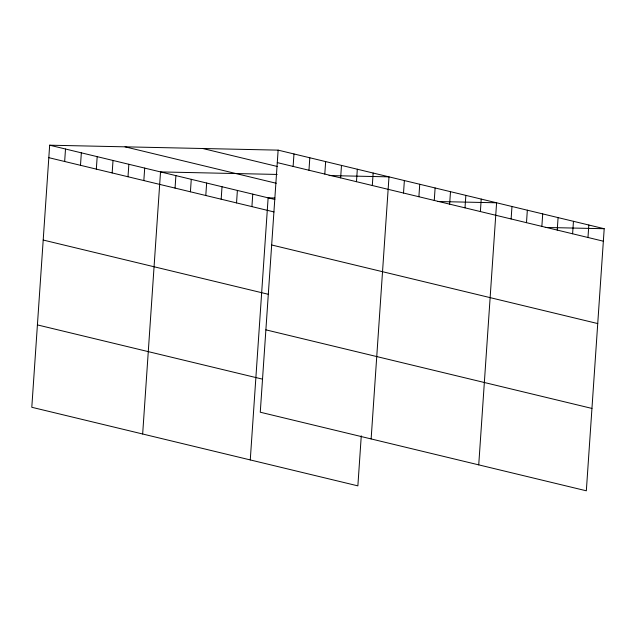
<?xml version="1.0" encoding="UTF-8"?>
<svg xmlns="http://www.w3.org/2000/svg" width="636" height="636" viewBox="0 0 636 636"><rect width="100%" height="100%" fill="white"/><g stroke="black" fill="none" stroke-linecap="round" stroke-linejoin="round"><path stroke-width="0.95" d="M278.131 150.136L260.267 412.215L586.336 490.801L604.2 228.721L278.131 150.136L49.664 145.199L31.8 407.279L357.869 485.864L361.272 435.851M64.657 161.488L65.508 149.015M80.494 165.304L81.344 152.831M96.33 169.12L97.181 156.647M112.167 172.936L113.017 160.463M128.003 176.752L128.854 164.279M143.839 180.568L144.69 168.095M142.663 433.998L160.526 171.919L277.161 174.439M175.051 188.089L175.902 175.623M190.418 191.794L191.269 179.328M205.794 195.498L206.644 183.033M221.169 199.203L222.02 186.738M236.536 202.908L237.387 190.442M251.912 206.613L252.762 194.147M250.266 459.931L268.13 197.852L274.895 197.995M293.124 166.425L293.975 153.96M308.961 170.241L309.812 157.776M324.797 174.065L325.648 161.592M340.634 177.881L341.484 165.408M356.47 181.697L357.321 169.224M372.306 185.513L373.157 173.04M371.13 438.935L388.994 176.856L329.066 175.56M403.518 193.034L404.369 180.56M418.893 196.739L419.736 184.265M434.261 200.443L435.111 187.97M449.636 204.148L450.487 191.674M465.003 207.853L465.854 195.379M480.379 211.557L481.229 199.084M478.733 464.868L496.597 202.789L437.64 201.517M511.121 218.967L511.972 206.493M526.489 222.672L527.339 210.198M541.864 226.376L542.715 213.903M557.231 230.081L558.082 217.607M572.607 233.786L573.457 221.312M587.982 237.49L588.825 225.017M545.235 227.45L604.2 228.721M277.288 162.609L603.349 241.195M202.741 148.506L277.272 166.473M125.061 146.829L276.27 183.271M49.664 145.199L274.855 199.466M48.813 157.672L274.005 211.939M271.667 244.979L597.737 323.565M43.2 240.042L268.392 294.309M265.88 329.846L591.949 408.431M37.413 324.909L262.604 379.175"/></g></svg>
